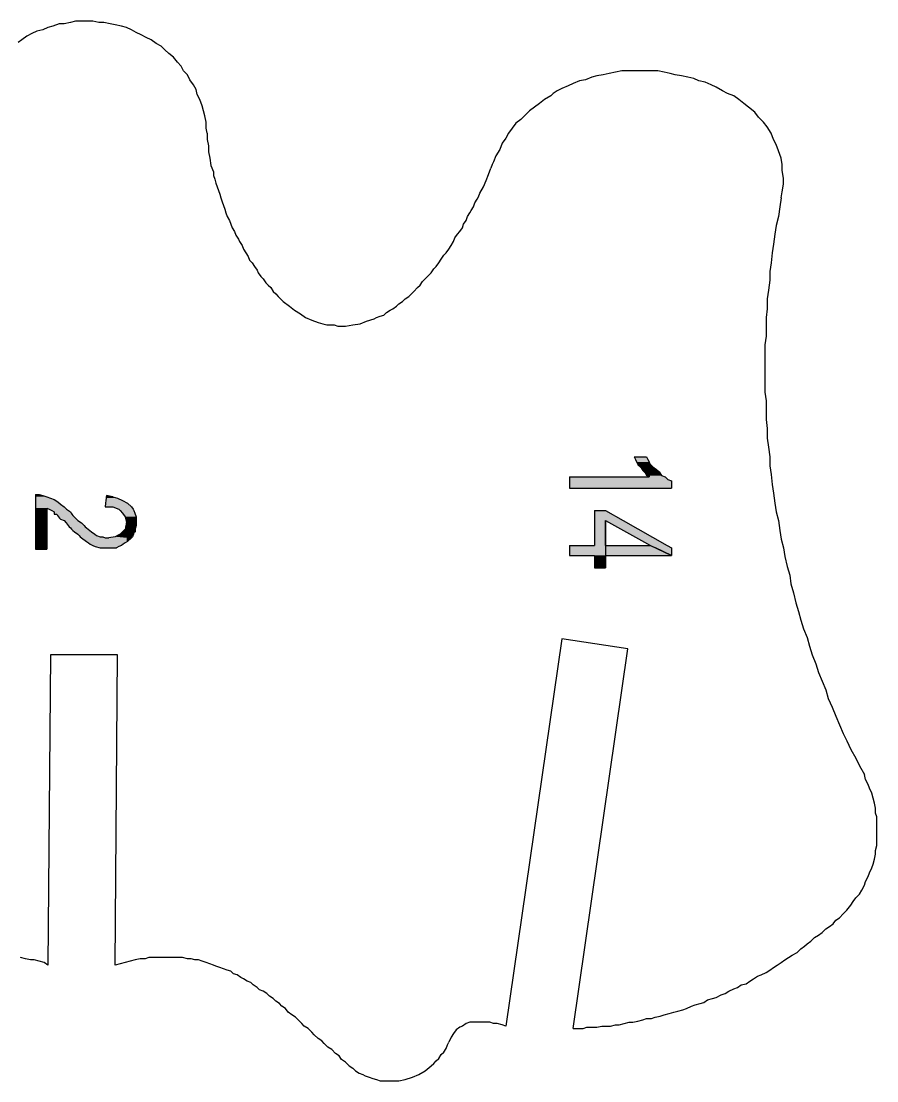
# Model space of a CAD drawing. Extents: x -1063 to 1100, y -467 to 441.
# Drawn here: x 827.7 to 942.3, y -349.3 to -207.4 of the extents above; entities that cross this region are included whole.
import ezdxf

# ---------------------------------------------------------------- set-up
doc = ezdxf.new("R2010")
doc.units = 0
doc.layers.add('H', color=7, linetype='CONTINUOUS')
doc.layers.add('P', color=250, linetype='CONTINUOUS')

# ---------------------------------------------------------------- blocks, each defined once
blk = doc.blocks.new('*U519')
at = {"layer": 'H', "color": 0, "linetype": 'CONTINUOUS'}
for p, q in [((909.8, -265.75), (911.47, -265.75)), ((909.8, -265.75), (909.97, -266.08)), ((909.97, -266.08), (910.13, -266.42)), ((910.13, -266.42), (910.3, -266.75)), ((911.47, -265.75), (911.63, -266.08)), ((911.63, -266.08), (911.8, -266.42)), ((911.8, -266.42), (911.8, -266.75)), ((910.3, -266.75), (910.63, -267.08)), ((910.63, -267.08), (910.97, -267.58)), ((910.97, -267.58), (911.3, -267.92)), ((911.3, -267.92), (911.47, -268.25)), ((911.8, -266.75), (911.8, -267.08)), ((911.8, -267.08), (911.8, -267.58)), ((911.8, -267.58), (911.8, -267.92)), ((911.8, -267.92), (911.8, -268.25)), ((911.8, -268.42), (911.47, -268.25)), ((911.8, -268.25), (911.8, -268.42))]:
    blk.add_line(p, q, dxfattribs=at)
for points in [[(909.8, -265.75), (909.8, -265.75), (911.47, -265.75)], [(909.8, -265.75), (909.97, -266.08), (911.63, -266.08)], [(909.97, -266.08), (910.13, -266.42), (911.8, -266.42)], [(910.13, -266.42), (910.3, -266.75), (911.8, -266.75)], [(910.3, -266.75), (910.63, -267.08), (911.8, -267.08)], [(910.63, -267.08), (910.97, -267.58), (911.8, -267.58)], [(910.97, -267.58), (911.3, -267.92), (911.8, -267.92)], [(911.3, -267.92), (911.47, -268.25), (911.8, -268.25)]]:
    blk.add_solid(points, dxfattribs=at)
at = {"layer": 'H', "color": 0, "linetype": 'CONTINUOUS', "extrusion": (0, 0, -1)}
for points in [[(-909.8, -265.75), (-911.47, -265.75), (-911.63, -266.08)], [(-909.97, -266.08), (-911.63, -266.08), (-911.8, -266.42)], [(-910.13, -266.42), (-911.8, -266.42), (-911.8, -266.75)], [(-910.3, -266.75), (-911.8, -266.75), (-911.8, -267.08)], [(-910.63, -267.08), (-911.8, -267.08), (-911.8, -267.58)], [(-910.97, -267.58), (-911.8, -267.58), (-911.8, -267.92)], [(-911.3, -267.92), (-911.8, -267.92), (-911.8, -268.25)], [(-911.47, -268.25), (-911.8, -268.25), (-911.8, -268.42)]]:
    blk.add_solid(points, dxfattribs=at)
blk = doc.blocks.new('*U520')
at = {"layer": 'H', "color": 0, "linetype": 'CONTINUOUS'}
for p, q in [((911.8, -266.42), (911.8, -266.75)), ((911.97, -266.75), (911.8, -266.42)), ((911.8, -266.75), (911.8, -267.08)), ((911.8, -267.08), (911.8, -267.42)), ((911.8, -267.42), (911.8, -267.75)), ((911.8, -267.75), (911.8, -268.25)), ((911.97, -266.75), (912.3, -267.08)), ((912.3, -267.08), (912.8, -267.42)), ((912.8, -267.42), (913.13, -267.75)), ((913.13, -267.75), (913.47, -268.25)), ((901.13, -268.42), (911.8, -268.42)), ((901.13, -268.42), (901.13, -268.75)), ((901.13, -268.75), (901.13, -268.92)), ((901.13, -268.92), (901.13, -269.92)), ((911.8, -268.25), (911.8, -268.42)), ((913.47, -268.25), (913.97, -268.42)), ((913.97, -268.42), (914.3, -268.75)), ((914.3, -268.75), (914.8, -268.92)), ((914.8, -268.92), (914.8, -269.92)), ((901.13, -269.92), (914.8, -269.92))]:
    blk.add_line(p, q, dxfattribs=at)
for points in [[(911.8, -266.42), (911.8, -266.75), (911.97, -266.75)], [(911.8, -266.75), (911.8, -267.08), (912.3, -267.08)], [(911.8, -267.08), (911.8, -267.42), (912.8, -267.42)], [(911.8, -267.42), (911.8, -267.75), (913.13, -267.75)], [(911.8, -267.75), (911.8, -268.25), (913.47, -268.25)], [(901.13, -268.42), (901.13, -268.42), (911.8, -268.42)], [(901.13, -268.42), (901.13, -268.75), (914.3, -268.75)], [(901.13, -268.75), (901.13, -268.92), (914.8, -268.92)], [(901.13, -268.92), (901.13, -269.92), (914.8, -269.92)], [(911.8, -268.25), (911.8, -268.42), (913.97, -268.42)], [(901.13, -269.92), (901.13, -269.92), (914.8, -269.92)]]:
    blk.add_solid(points, dxfattribs=at)
at = {"layer": 'H', "color": 0, "linetype": 'CONTINUOUS', "extrusion": (0, 0, -1)}
for points in [[(-911.8, -266.75), (-911.97, -266.75), (-912.3, -267.08)], [(-911.8, -267.08), (-912.3, -267.08), (-912.8, -267.42)], [(-911.8, -267.42), (-912.8, -267.42), (-913.13, -267.75)], [(-911.8, -267.75), (-913.13, -267.75), (-913.47, -268.25)], [(-901.13, -268.42), (-913.97, -268.42), (-914.3, -268.75)], [(-901.13, -268.75), (-914.3, -268.75), (-914.8, -268.92)], [(-901.13, -268.92), (-914.8, -268.92), (-914.8, -269.92)], [(-911.8, -268.25), (-913.47, -268.25), (-913.97, -268.42)]]:
    blk.add_solid(points, dxfattribs=at)
blk = doc.blocks.new('*U521')
at = {"layer": 'H', "color": 0, "linetype": 'CONTINUOUS'}
for p, q in [((904.47, -272.92), (905.97, -272.92)), ((904.47, -272.92), (904.47, -274.25)), ((905.97, -272.92), (908.32, -274.25)), ((904.47, -274.25), (904.47, -277.58)), ((905.97, -274.25), (905.97, -277.58)), ((905.97, -274.25), (911.97, -277.58)), ((908.32, -274.25), (914.21, -277.58)), ((901.13, -277.58), (904.47, -277.58)), ((901.13, -277.58), (901.13, -277.92)), ((901.13, -277.92), (901.13, -278.92)), ((905.97, -277.58), (905.97, -277.92)), ((905.97, -277.92), (905.97, -278.92)), ((911.97, -277.58), (912.67, -277.92)), ((914.8, -278.92), (912.67, -277.92)), ((914.21, -277.58), (914.8, -277.92)), ((914.8, -277.92), (914.8, -278.92)), ((901.13, -278.92), (904.47, -278.92)), ((904.47, -278.92), (904.47, -280.58)), ((905.97, -278.92), (905.97, -280.58)), ((904.47, -280.58), (905.97, -280.58))]:
    blk.add_line(p, q, dxfattribs=at)
for points in [[(904.47, -272.92), (904.47, -272.92), (905.97, -272.92)], [(904.47, -272.92), (904.47, -274.25), (908.32, -274.25)], [(904.47, -274.25), (904.47, -277.58), (905.97, -277.58)], [(905.97, -274.25), (911.97, -277.58), (914.21, -277.58)], [(901.13, -277.58), (901.13, -277.58), (904.47, -277.58)], [(901.13, -277.58), (901.13, -277.92), (905.97, -277.92)], [(901.13, -277.92), (901.13, -278.92), (905.97, -278.92)], [(911.97, -277.58), (912.67, -277.92), (914.8, -277.92)], [(901.13, -278.92), (901.13, -278.92), (904.47, -278.92)], [(904.47, -278.92), (904.47, -280.58), (905.97, -280.58)], [(904.47, -280.58), (904.47, -280.58), (905.97, -280.58)]]:
    blk.add_solid(points, dxfattribs=at)
at = {"layer": 'H', "color": 0, "linetype": 'CONTINUOUS', "extrusion": (0, 0, -1)}
for points in [[(-904.47, -272.92), (-905.97, -272.92), (-908.32, -274.25)], [(-904.47, -274.25), (-905.97, -274.25), (-905.97, -277.58)], [(-905.97, -274.25), (-908.32, -274.25), (-914.21, -277.58)], [(-901.13, -277.58), (-905.97, -277.58), (-905.97, -277.92)], [(-901.13, -277.92), (-905.97, -277.92), (-905.97, -278.92)], [(-911.97, -277.58), (-914.21, -277.58), (-914.8, -277.92)], [(-912.67, -277.92), (-914.8, -277.92), (-914.8, -278.92)], [(-904.47, -278.92), (-905.97, -278.92), (-905.97, -280.58)]]:
    blk.add_solid(points, dxfattribs=at)
blk = doc.blocks.new('*U522')
at = {"layer": 'H', "color": 0, "linetype": 'CONTINUOUS'}
for p, q in [((905.97, -274.25), (905.97, -277.58)), ((905.97, -277.58), (905.97, -274.25)), ((905.97, -277.58), (911.97, -277.58)), ((905.97, -277.58), (905.97, -278.92)), ((911.97, -277.58), (914.8, -278.92)), ((905.97, -278.92), (914.8, -278.92))]:
    blk.add_line(p, q, dxfattribs=at)
for points in [[(905.97, -274.25), (905.97, -277.58), (905.97, -277.58)], [(905.97, -277.58), (905.97, -277.58), (911.97, -277.58)], [(905.97, -277.58), (905.97, -278.92), (914.8, -278.92)], [(905.97, -278.92), (905.97, -278.92), (914.8, -278.92)]]:
    blk.add_solid(points, dxfattribs=at)
at = {"layer": 'H', "color": 0, "linetype": 'CONTINUOUS', "extrusion": (0, 0, -1)}
blk.add_solid([(-905.97, -277.58), (-911.97, -277.58), (-914.8, -278.92)], dxfattribs=at)
blk = doc.blocks.new('*U523')
at = {"layer": 'H', "color": 0, "linetype": 'CONTINUOUS'}
for p, q in [((829.63, -270.75), (830.13, -270.75)), ((829.63, -270.75), (829.63, -270.92)), ((830.13, -270.75), (830.63, -270.92)), ((829.63, -270.92), (829.63, -271.08)), ((829.63, -271.08), (829.63, -271.25)), ((829.63, -271.25), (829.63, -271.42)), ((829.63, -271.42), (829.63, -271.75)), ((829.63, -271.75), (829.63, -272.08)), ((829.63, -272.08), (829.63, -272.42)), ((830.63, -270.92), (831.13, -271.08)), ((831.13, -271.08), (831.63, -271.25)), ((831.63, -271.25), (832.13, -271.42)), ((832.13, -271.42), (832.63, -271.75)), ((832.63, -271.75), (832.97, -272.08)), ((832.97, -272.08), (833.47, -272.42)), ((829.63, -272.42), (829.63, -272.58)), ((829.63, -272.58), (829.63, -272.75)), ((829.63, -272.75), (829.63, -272.92)), ((829.63, -272.92), (829.63, -273.08)), ((829.63, -273.08), (829.63, -273.25)), ((829.63, -273.25), (829.63, -273.42)), ((829.63, -273.42), (829.63, -273.58)), ((829.63, -273.58), (829.63, -273.92)), ((831.13, -272.58), (831.13, -272.75)), ((831.13, -272.58), (831.47, -272.75)), ((831.13, -272.75), (831.13, -272.92)), ((831.13, -272.92), (831.13, -273.08)), ((831.13, -273.08), (831.13, -273.25)), ((831.13, -273.25), (831.13, -273.42)), ((831.13, -273.42), (831.13, -273.58)), ((831.13, -273.58), (831.13, -273.92)), ((831.47, -272.75), (831.8, -272.92)), ((831.8, -272.92), (832.13, -273.08)), ((832.13, -273.08), (832.13, -273.25)), ((832.13, -273.25), (832.13, -273.42)), ((832.13, -273.42), (832.47, -273.42)), ((832.47, -273.42), (832.59, -273.58)), ((832.59, -273.58), (832.84, -273.92)), ((833.47, -272.42), (833.63, -272.58)), ((833.63, -272.58), (833.8, -272.75)), ((833.8, -272.75), (834.05, -272.92)), ((834.05, -272.92), (834.3, -273.08)), ((834.3, -273.08), (834.41, -273.25)), ((834.41, -273.25), (834.52, -273.42)), ((834.52, -273.42), (834.63, -273.58)), ((834.63, -273.58), (834.97, -273.92)), ((829.63, -273.92), (829.63, -274.08)), ((829.63, -274.08), (829.63, -274.25)), ((829.63, -274.25), (829.63, -274.58)), ((829.63, -274.58), (829.63, -274.92)), ((829.63, -274.92), (829.63, -275.08)), ((829.63, -275.08), (829.63, -275.25)), ((831.13, -273.92), (831.13, -274.08)), ((831.13, -274.08), (831.13, -274.25)), ((831.13, -274.25), (831.13, -274.58)), ((831.13, -274.58), (831.13, -274.92)), ((831.13, -274.92), (831.13, -275.08)), ((831.13, -275.08), (831.13, -275.25)), ((832.84, -273.92), (832.97, -274.08)), ((832.97, -274.08), (833.47, -274.25)), ((833.47, -274.25), (833.73, -274.58)), ((833.73, -274.58), (834, -274.92)), ((834, -274.92), (834.13, -275.08)), ((834.13, -275.08), (834.3, -275.25)), ((834.97, -273.92), (835.13, -274.08)), ((835.13, -274.08), (835.3, -274.25)), ((835.3, -274.25), (835.8, -274.58)), ((835.8, -274.58), (836.13, -274.92)), ((836.13, -274.92), (836.3, -275.08)), ((836.3, -275.08), (836.47, -275.25)), ((841.7, -275.08), (841.67, -275.25)), ((841.73, -274.92), (841.7, -275.08)), ((841.8, -274.58), (841.73, -274.92)), ((841.82, -274.92), (841.8, -274.58)), ((841.82, -274.92), (841.83, -275.08)), ((841.83, -275.08), (841.84, -275.25)), ((829.63, -275.25), (829.63, -275.42)), ((829.63, -275.42), (829.63, -275.58)), ((829.63, -275.58), (829.63, -275.75)), ((829.63, -275.75), (829.63, -276.08)), ((829.63, -276.08), (829.63, -276.25)), ((829.63, -276.25), (829.63, -276.42)), ((829.63, -276.42), (829.63, -276.58)), ((831.13, -275.25), (831.13, -275.42)), ((831.13, -275.42), (831.13, -275.58)), ((831.13, -275.58), (831.13, -275.75)), ((831.13, -275.75), (831.13, -276.08)), ((831.13, -276.08), (831.13, -276.25)), ((831.13, -276.25), (831.13, -276.42)), ((831.13, -276.42), (831.13, -276.58)), ((834.3, -275.25), (834.47, -275.42)), ((834.47, -275.42), (834.63, -275.58)), ((834.63, -275.58), (834.85, -275.75)), ((834.85, -275.75), (835.3, -276.08)), ((835.3, -276.08), (835.47, -276.25)), ((835.47, -276.25), (835.63, -276.42)), ((835.63, -276.42), (835.8, -276.58)), ((836.47, -275.25), (836.69, -275.42)), ((836.69, -275.42), (836.91, -275.58)), ((836.91, -275.58), (837.13, -275.75)), ((837.13, -275.75), (837.58, -276.08)), ((837.58, -276.08), (837.8, -276.25)), ((837.8, -276.25), (838.3, -276.42)), ((838.3, -276.42), (838.63, -276.42)), ((838.63, -276.42), (838.97, -276.58)), ((840.3, -276.42), (839.47, -276.58)), ((840.63, -276.25), (840.3, -276.42)), ((840.97, -276.08), (840.63, -276.25)), ((841.3, -275.75), (840.97, -276.08)), ((841.47, -275.58), (841.3, -275.75)), ((841.63, -275.42), (841.47, -275.58)), ((841.67, -275.25), (841.63, -275.42)), ((841.84, -275.25), (841.85, -275.42)), ((841.85, -275.42), (841.87, -275.58)), ((841.87, -275.58), (841.88, -275.75)), ((841.88, -275.75), (841.9, -276.08)), ((841.9, -276.08), (841.91, -276.25)), ((841.91, -276.25), (841.92, -276.42)), ((841.92, -276.42), (841.93, -276.58)), ((829.63, -276.58), (829.63, -277.08)), ((829.63, -277.08), (829.63, -277.25)), ((829.63, -277.25), (829.63, -277.42)), ((829.63, -277.42), (829.63, -277.58)), ((829.63, -277.58), (829.63, -277.75)), ((829.63, -277.75), (829.63, -277.92)), ((829.63, -277.92), (829.63, -278.08)), ((831.13, -276.58), (831.13, -277.08)), ((831.13, -277.08), (831.13, -277.25)), ((831.13, -277.25), (831.13, -277.42)), ((831.13, -277.42), (831.13, -277.58)), ((831.13, -277.58), (831.13, -277.75)), ((831.13, -277.75), (831.13, -277.92)), ((831.13, -277.92), (831.13, -278.08)), ((835.8, -276.58), (836.47, -277.08)), ((836.47, -277.08), (836.72, -277.25)), ((836.72, -277.25), (836.97, -277.42)), ((836.97, -277.42), (837.3, -277.58)), ((837.3, -277.58), (837.63, -277.75)), ((837.63, -277.75), (838.3, -277.92)), ((838.3, -277.92), (838.97, -277.92)), ((838.97, -276.58), (839.47, -276.58)), ((838.97, -277.92), (839.8, -277.92)), ((839.8, -277.92), (840.47, -277.92)), ((840.8, -277.75), (840.47, -277.92)), ((841.13, -277.58), (840.8, -277.75)), ((841.38, -277.42), (841.13, -277.58)), ((841.63, -277.25), (841.38, -277.42)), ((841.97, -277.08), (841.63, -277.25)), ((841.93, -276.58), (841.97, -277.08)), ((829.63, -278.08), (831.13, -278.08))]:
    blk.add_line(p, q, dxfattribs=at)
for points in [[(829.63, -270.75), (829.63, -270.75), (830.13, -270.75)], [(829.63, -270.75), (829.63, -270.92), (830.63, -270.92)], [(829.63, -270.92), (829.63, -271.08), (831.13, -271.08)], [(829.63, -271.08), (829.63, -271.25), (831.63, -271.25)], [(829.63, -271.25), (829.63, -271.42), (832.13, -271.42)], [(829.63, -271.42), (829.63, -271.75), (832.63, -271.75)], [(829.63, -271.75), (829.63, -272.08), (832.97, -272.08)], [(829.63, -272.08), (829.63, -272.42), (833.47, -272.42)], [(829.63, -272.42), (829.63, -272.58), (833.63, -272.58)], [(829.63, -272.58), (829.63, -272.75), (831.13, -272.75)], [(829.63, -272.75), (829.63, -272.92), (831.13, -272.92)], [(829.63, -272.92), (829.63, -273.08), (831.13, -273.08)], [(829.63, -273.08), (829.63, -273.25), (831.13, -273.25)], [(829.63, -273.25), (829.63, -273.42), (831.13, -273.42)], [(829.63, -273.42), (829.63, -273.58), (831.13, -273.58)], [(829.63, -273.58), (829.63, -273.92), (831.13, -273.92)], [(831.13, -272.58), (831.47, -272.75), (833.8, -272.75)], [(831.47, -272.75), (831.8, -272.92), (834.05, -272.92)], [(831.8, -272.92), (832.13, -273.08), (834.3, -273.08)], [(832.13, -273.08), (832.13, -273.25), (834.41, -273.25)], [(832.13, -273.25), (832.13, -273.42), (834.52, -273.42)], [(832.13, -273.42), (832.13, -273.42), (832.47, -273.42)], [(832.47, -273.42), (832.59, -273.58), (834.63, -273.58)], [(832.59, -273.58), (832.84, -273.92), (834.97, -273.92)], [(829.63, -273.92), (829.63, -274.08), (831.13, -274.08)], [(829.63, -274.08), (829.63, -274.25), (831.13, -274.25)], [(829.63, -274.25), (829.63, -274.58), (831.13, -274.58)], [(829.63, -274.58), (829.63, -274.92), (831.13, -274.92)], [(829.63, -274.92), (829.63, -275.08), (831.13, -275.08)], [(829.63, -275.08), (829.63, -275.25), (831.13, -275.25)], [(832.84, -273.92), (832.97, -274.08), (835.13, -274.08)], [(832.97, -274.08), (833.47, -274.25), (835.3, -274.25)], [(833.47, -274.25), (833.73, -274.58), (835.8, -274.58)], [(833.73, -274.58), (834, -274.92), (836.13, -274.92)], [(834, -274.92), (834.13, -275.08), (836.3, -275.08)], [(834.13, -275.08), (834.3, -275.25), (836.47, -275.25)], [(841.7, -275.08), (841.67, -275.25), (841.84, -275.25)], [(841.73, -274.92), (841.7, -275.08), (841.83, -275.08)], [(841.8, -274.58), (841.73, -274.92), (841.82, -274.92)], [(829.63, -275.25), (829.63, -275.42), (831.13, -275.42)], [(829.63, -275.42), (829.63, -275.58), (831.13, -275.58)], [(829.63, -275.58), (829.63, -275.75), (831.13, -275.75)], [(829.63, -275.75), (829.63, -276.08), (831.13, -276.08)], [(829.63, -276.08), (829.63, -276.25), (831.13, -276.25)], [(829.63, -276.25), (829.63, -276.42), (831.13, -276.42)], [(829.63, -276.42), (829.63, -276.58), (831.13, -276.58)], [(834.3, -275.25), (834.47, -275.42), (836.69, -275.42)], [(834.47, -275.42), (834.63, -275.58), (836.91, -275.58)], [(834.63, -275.58), (834.85, -275.75), (837.13, -275.75)], [(834.85, -275.75), (835.3, -276.08), (837.58, -276.08)], [(835.3, -276.08), (835.47, -276.25), (837.8, -276.25)], [(835.47, -276.25), (835.63, -276.42), (838.3, -276.42)], [(835.63, -276.42), (835.8, -276.58), (838.97, -276.58)], [(838.3, -276.42), (838.3, -276.42), (838.63, -276.42)], [(840.3, -276.42), (839.47, -276.58), (841.93, -276.58)], [(840.63, -276.25), (840.3, -276.42), (841.92, -276.42)], [(840.97, -276.08), (840.63, -276.25), (841.91, -276.25)], [(841.3, -275.75), (840.97, -276.08), (841.9, -276.08)], [(841.47, -275.58), (841.3, -275.75), (841.88, -275.75)], [(841.63, -275.42), (841.47, -275.58), (841.87, -275.58)], [(841.67, -275.25), (841.63, -275.42), (841.85, -275.42)], [(829.63, -276.58), (829.63, -277.08), (831.13, -277.08)], [(829.63, -277.08), (829.63, -277.25), (831.13, -277.25)], [(829.63, -277.25), (829.63, -277.42), (831.13, -277.42)], [(829.63, -277.42), (829.63, -277.58), (831.13, -277.58)], [(829.63, -277.58), (829.63, -277.75), (831.13, -277.75)], [(829.63, -277.75), (829.63, -277.92), (831.13, -277.92)], [(829.63, -277.92), (829.63, -278.08), (831.13, -278.08)], [(835.8, -276.58), (836.47, -277.08), (841.97, -277.08)], [(836.47, -277.08), (836.72, -277.25), (841.63, -277.25)], [(836.72, -277.25), (836.97, -277.42), (841.38, -277.42)], [(836.97, -277.42), (837.3, -277.58), (841.13, -277.58)], [(837.3, -277.58), (837.63, -277.75), (840.8, -277.75)], [(837.63, -277.75), (838.3, -277.92), (840.47, -277.92)], [(838.3, -277.92), (838.3, -277.92), (838.97, -277.92)], [(838.97, -276.58), (838.97, -276.58), (839.47, -276.58)], [(838.97, -277.92), (838.97, -277.92), (839.8, -277.92)], [(839.8, -277.92), (839.8, -277.92), (840.47, -277.92)], [(829.63, -278.08), (829.63, -278.08), (831.13, -278.08)]]:
    blk.add_solid(points, dxfattribs=at)
at = {"layer": 'H', "color": 0, "linetype": 'CONTINUOUS', "extrusion": (0, 0, -1)}
for points in [[(-829.63, -270.75), (-830.13, -270.75), (-830.63, -270.92)], [(-829.63, -270.92), (-830.63, -270.92), (-831.13, -271.08)], [(-829.63, -271.08), (-831.13, -271.08), (-831.63, -271.25)], [(-829.63, -271.25), (-831.63, -271.25), (-832.13, -271.42)], [(-829.63, -271.42), (-832.13, -271.42), (-832.63, -271.75)], [(-829.63, -271.75), (-832.63, -271.75), (-832.97, -272.08)], [(-829.63, -272.08), (-832.97, -272.08), (-833.47, -272.42)], [(-829.63, -272.42), (-833.47, -272.42), (-833.63, -272.58)], [(-829.63, -272.58), (-831.13, -272.58), (-831.13, -272.75)], [(-829.63, -272.75), (-831.13, -272.75), (-831.13, -272.92)], [(-829.63, -272.92), (-831.13, -272.92), (-831.13, -273.08)], [(-829.63, -273.08), (-831.13, -273.08), (-831.13, -273.25)], [(-829.63, -273.25), (-831.13, -273.25), (-831.13, -273.42)], [(-829.63, -273.42), (-831.13, -273.42), (-831.13, -273.58)], [(-829.63, -273.58), (-831.13, -273.58), (-831.13, -273.92)], [(-831.13, -272.58), (-833.63, -272.58), (-833.8, -272.75)], [(-831.47, -272.75), (-833.8, -272.75), (-834.05, -272.92)], [(-831.8, -272.92), (-834.05, -272.92), (-834.3, -273.08)], [(-832.13, -273.08), (-834.3, -273.08), (-834.41, -273.25)], [(-832.13, -273.25), (-834.41, -273.25), (-834.52, -273.42)], [(-832.47, -273.42), (-834.52, -273.42), (-834.63, -273.58)], [(-832.59, -273.58), (-834.63, -273.58), (-834.97, -273.92)], [(-829.63, -273.92), (-831.13, -273.92), (-831.13, -274.08)], [(-829.63, -274.08), (-831.13, -274.08), (-831.13, -274.25)], [(-829.63, -274.25), (-831.13, -274.25), (-831.13, -274.58)], [(-829.63, -274.58), (-831.13, -274.58), (-831.13, -274.92)], [(-829.63, -274.92), (-831.13, -274.92), (-831.13, -275.08)], [(-829.63, -275.08), (-831.13, -275.08), (-831.13, -275.25)], [(-832.84, -273.92), (-834.97, -273.92), (-835.13, -274.08)], [(-832.97, -274.08), (-835.13, -274.08), (-835.3, -274.25)], [(-833.47, -274.25), (-835.3, -274.25), (-835.8, -274.58)], [(-833.73, -274.58), (-835.8, -274.58), (-836.13, -274.92)], [(-834, -274.92), (-836.13, -274.92), (-836.3, -275.08)], [(-834.13, -275.08), (-836.3, -275.08), (-836.47, -275.25)], [(-841.7, -275.08), (-841.83, -275.08), (-841.84, -275.25)], [(-841.73, -274.92), (-841.82, -274.92), (-841.83, -275.08)], [(-829.63, -275.25), (-831.13, -275.25), (-831.13, -275.42)], [(-829.63, -275.42), (-831.13, -275.42), (-831.13, -275.58)], [(-829.63, -275.58), (-831.13, -275.58), (-831.13, -275.75)], [(-829.63, -275.75), (-831.13, -275.75), (-831.13, -276.08)], [(-829.63, -276.08), (-831.13, -276.08), (-831.13, -276.25)], [(-829.63, -276.25), (-831.13, -276.25), (-831.13, -276.42)], [(-829.63, -276.42), (-831.13, -276.42), (-831.13, -276.58)], [(-834.3, -275.25), (-836.47, -275.25), (-836.69, -275.42)], [(-834.47, -275.42), (-836.69, -275.42), (-836.91, -275.58)], [(-834.63, -275.58), (-836.91, -275.58), (-837.13, -275.75)], [(-834.85, -275.75), (-837.13, -275.75), (-837.58, -276.08)], [(-835.3, -276.08), (-837.58, -276.08), (-837.8, -276.25)], [(-835.47, -276.25), (-837.8, -276.25), (-838.3, -276.42)], [(-835.63, -276.42), (-838.63, -276.42), (-838.97, -276.58)], [(-840.3, -276.42), (-841.92, -276.42), (-841.93, -276.58)], [(-840.63, -276.25), (-841.91, -276.25), (-841.92, -276.42)], [(-840.97, -276.08), (-841.9, -276.08), (-841.91, -276.25)], [(-841.3, -275.75), (-841.88, -275.75), (-841.9, -276.08)], [(-841.47, -275.58), (-841.87, -275.58), (-841.88, -275.75)], [(-841.63, -275.42), (-841.85, -275.42), (-841.87, -275.58)], [(-841.67, -275.25), (-841.84, -275.25), (-841.85, -275.42)], [(-829.63, -276.58), (-831.13, -276.58), (-831.13, -277.08)], [(-829.63, -277.08), (-831.13, -277.08), (-831.13, -277.25)], [(-829.63, -277.25), (-831.13, -277.25), (-831.13, -277.42)], [(-829.63, -277.42), (-831.13, -277.42), (-831.13, -277.58)], [(-829.63, -277.58), (-831.13, -277.58), (-831.13, -277.75)], [(-829.63, -277.75), (-831.13, -277.75), (-831.13, -277.92)], [(-829.63, -277.92), (-831.13, -277.92), (-831.13, -278.08)], [(-835.8, -276.58), (-841.93, -276.58), (-841.97, -277.08)], [(-836.47, -277.08), (-841.97, -277.08), (-841.63, -277.25)], [(-836.72, -277.25), (-841.63, -277.25), (-841.38, -277.42)], [(-836.97, -277.42), (-841.38, -277.42), (-841.13, -277.58)], [(-837.3, -277.58), (-841.13, -277.58), (-840.8, -277.75)], [(-837.63, -277.75), (-840.8, -277.75), (-840.47, -277.92)]]:
    blk.add_solid(points, dxfattribs=at)
blk = doc.blocks.new('*U524')
at = {"layer": 'H', "color": 0, "linetype": 'CONTINUOUS'}
for p, q in [((839.02, -271.92), (838.97, -272.42)), ((839.06, -271.58), (839.02, -271.92)), ((839.09, -271.25), (839.06, -271.58)), ((839.11, -271.08), (839.09, -271.25)), ((839.13, -270.92), (839.11, -271.08)), ((839.97, -271.08), (839.13, -270.92)), ((839.97, -271.08), (840.63, -271.25)), ((840.63, -271.25), (841.3, -271.58)), ((841.3, -271.58), (841.97, -271.92)), ((841.97, -271.92), (842.47, -272.42)), ((838.97, -272.42), (839.63, -272.42)), ((839.63, -272.42), (839.97, -272.42)), ((839.97, -272.42), (840.8, -272.75)), ((840.8, -272.75), (840.97, -272.92)), ((840.97, -272.92), (841.3, -273.25)), ((841.3, -273.25), (841.63, -273.75)), ((842.47, -272.42), (842.69, -272.75)), ((842.69, -272.75), (842.8, -272.92)), ((842.8, -272.92), (842.93, -273.25)), ((842.93, -273.25), (843.13, -273.75)), ((841.63, -273.75), (841.8, -274.42)), ((841.8, -274.42), (841.8, -274.58)), ((841.8, -274.58), (841.8, -274.92)), ((841.8, -274.92), (841.8, -275.25)), ((843.13, -274.92), (843.02, -275.25)), ((843.13, -273.75), (843.13, -274.42)), ((843.13, -274.42), (843.13, -274.58)), ((843.13, -274.58), (843.13, -274.92)), ((841.8, -275.25), (841.83, -275.42)), ((841.83, -275.42), (841.9, -275.75)), ((841.9, -275.75), (841.93, -275.92)), ((841.93, -275.92), (841.97, -276.08)), ((841.97, -276.08), (841.97, -276.42)), ((841.97, -276.42), (841.97, -276.58)), ((842.63, -276.42), (842.47, -276.58)), ((842.74, -276.08), (842.63, -276.42)), ((842.8, -275.92), (842.74, -276.08)), ((842.97, -275.75), (842.8, -275.92)), ((843.02, -275.25), (842.97, -275.42)), ((842.97, -275.42), (842.97, -275.75)), ((842.47, -276.58), (841.97, -277.08)), ((841.97, -277.08), (841.97, -276.58))]:
    blk.add_line(p, q, dxfattribs=at)
for points in [[(839.02, -271.92), (838.97, -272.42), (842.47, -272.42)], [(839.06, -271.58), (839.02, -271.92), (841.97, -271.92)], [(839.09, -271.25), (839.06, -271.58), (841.3, -271.58)], [(839.11, -271.08), (839.09, -271.25), (840.63, -271.25)], [(839.13, -270.92), (839.11, -271.08), (839.97, -271.08)], [(838.97, -272.42), (838.97, -272.42), (839.63, -272.42)], [(839.63, -272.42), (839.63, -272.42), (839.97, -272.42)], [(839.97, -272.42), (840.8, -272.75), (842.69, -272.75)], [(840.8, -272.75), (840.97, -272.92), (842.8, -272.92)], [(840.97, -272.92), (841.3, -273.25), (842.93, -273.25)], [(841.3, -273.25), (841.63, -273.75), (843.13, -273.75)], [(841.63, -273.75), (841.8, -274.42), (843.13, -274.42)], [(841.8, -274.42), (841.8, -274.58), (843.13, -274.58)], [(841.8, -274.58), (841.8, -274.92), (843.13, -274.92)], [(841.8, -274.92), (841.8, -275.25), (843.02, -275.25)], [(841.8, -275.25), (841.83, -275.42), (842.97, -275.42)], [(841.83, -275.42), (841.9, -275.75), (842.97, -275.75)], [(841.9, -275.75), (841.93, -275.92), (842.8, -275.92)], [(841.93, -275.92), (841.97, -276.08), (842.74, -276.08)], [(841.97, -276.08), (841.97, -276.42), (842.63, -276.42)], [(841.97, -276.42), (841.97, -276.58), (842.47, -276.58)]]:
    blk.add_solid(points, dxfattribs=at)
at = {"layer": 'H', "color": 0, "linetype": 'CONTINUOUS', "extrusion": (0, 0, -1)}
for points in [[(-839.02, -271.92), (-841.97, -271.92), (-842.47, -272.42)], [(-839.06, -271.58), (-841.3, -271.58), (-841.97, -271.92)], [(-839.09, -271.25), (-840.63, -271.25), (-841.3, -271.58)], [(-839.11, -271.08), (-839.97, -271.08), (-840.63, -271.25)], [(-839.97, -272.42), (-842.47, -272.42), (-842.69, -272.75)], [(-840.8, -272.75), (-842.69, -272.75), (-842.8, -272.92)], [(-840.97, -272.92), (-842.8, -272.92), (-842.93, -273.25)], [(-841.3, -273.25), (-842.93, -273.25), (-843.13, -273.75)], [(-841.63, -273.75), (-843.13, -273.75), (-843.13, -274.42)], [(-841.8, -274.42), (-843.13, -274.42), (-843.13, -274.58)], [(-841.8, -274.58), (-843.13, -274.58), (-843.13, -274.92)], [(-841.8, -274.92), (-843.13, -274.92), (-843.02, -275.25)], [(-841.8, -275.25), (-843.02, -275.25), (-842.97, -275.42)], [(-841.83, -275.42), (-842.97, -275.42), (-842.97, -275.75)], [(-841.9, -275.75), (-842.97, -275.75), (-842.8, -275.92)], [(-841.93, -275.92), (-842.8, -275.92), (-842.74, -276.08)], [(-841.97, -276.08), (-842.74, -276.08), (-842.63, -276.42)], [(-841.97, -276.42), (-842.63, -276.42), (-842.47, -276.58)], [(-841.97, -276.58), (-842.47, -276.58), (-841.97, -277.08)]]:
    blk.add_solid(points, dxfattribs=at)

msp = doc.modelspace()

# ---------------------------------------------------------------- linework, layer by layer
at = {"layer": 'P', "color": 0, "linetype": 'CONTINUOUS'}
for points in [[(836.47, -207.42), (835.8, -207.42), (834.97, -207.42), (834.3, -207.58), (833.47, -207.75), (832.8, -207.75), (831.97, -208.08), (831.3, -208.25), (830.63, -208.58), (829.8, -208.75), (829.13, -209.08), (828.47, -209.42), (827.8, -209.92), (827.3, -210.25)], [(852.63, -222.42), (852.47, -221.75), (852.47, -220.92), (852.3, -220.08), (852.13, -219.42), (851.97, -218.75), (851.63, -217.92), (851.3, -217.25), (851.13, -216.58), (850.8, -215.92), (850.3, -215.25), (849.97, -214.58), (849.47, -214.08), (849.13, -213.42), (848.63, -212.92), (848.13, -212.25), (847.47, -211.75), (846.97, -211.25), (846.47, -210.75), (845.8, -210.42), (845.13, -209.92), (844.47, -209.58), (843.8, -209.25), (843.13, -208.92), (842.47, -208.58), (841.8, -208.25), (841.13, -208.08), (840.3, -207.92), (839.63, -207.75), (838.8, -207.58), (838.13, -207.58), (837.3, -207.42), (836.47, -207.42)], [(924.47, -218.42), (923.8, -217.92), (923.13, -217.42), (922.3, -217.08), (921.63, -216.75), (920.8, -216.25), (920.13, -215.92), (919.3, -215.58), (918.47, -215.42), (917.8, -215.08), (916.97, -214.92), (916.13, -214.75), (915.3, -214.58), (914.63, -214.42), (913.8, -214.25), (912.97, -214.08), (912.13, -214.08), (911.3, -214.08), (910.47, -214.08), (909.63, -214.08), (908.97, -214.08), (908.13, -214.08), (907.3, -214.25), (906.47, -214.42), (905.63, -214.58), (904.8, -214.75), (904.13, -214.92), (903.3, -215.25), (902.47, -215.42), (901.63, -215.75), (900.97, -216.08), (900.13, -216.42), (899.47, -216.75)], [(899.47, -216.75), (898.97, -217.08), (898.63, -217.42), (897.8, -217.92), (897.13, -218.42), (896.47, -218.92), (895.8, -219.42), (895.13, -220.08), (894.63, -220.58), (893.97, -221.08), (893.47, -221.75), (892.97, -222.42), (892.63, -223.08), (892.13, -223.75), (891.8, -224.58), (891.3, -225.42), (890.97, -226.25), (890.8, -226.58), (890.63, -227.08)], [(929.47, -231.08), (929.63, -230.25), (929.8, -229.25), (929.8, -228.42), (929.63, -227.42), (929.63, -226.58), (929.47, -225.75), (929.13, -224.75), (928.8, -223.92), (928.47, -223.25), (928.13, -222.42), (927.63, -221.58), (927.13, -220.92), (926.47, -220.25), (925.97, -219.58), (925.13, -218.92), (924.47, -218.42)], [(852.63, -222.42), (852.63, -223.25), (852.8, -224.08), (852.8, -224.92), (852.97, -225.75), (853.13, -226.75), (853.47, -227.58), (853.47, -228.08), (853.63, -228.58), (853.8, -229.08), (853.97, -229.58), (854.13, -230.08), (854.3, -230.58), (854.47, -231.08), (854.63, -231.58), (854.8, -232.08), (854.97, -232.58), (855.13, -233.08), (855.3, -233.58), (855.63, -234.08), (855.8, -234.58), (855.97, -235.08), (856.3, -235.58), (856.47, -236.08), (856.8, -236.58), (856.97, -236.92), (857.3, -237.42), (857.47, -237.92), (857.8, -238.42), (858.13, -238.92), (858.3, -239.42), (858.63, -239.75), (858.97, -240.25), (859.3, -240.75), (859.47, -241.08), (859.8, -241.58), (860.13, -241.92), (860.47, -242.42), (860.8, -242.75), (861.13, -243.08), (861.47, -243.58), (861.8, -243.92), (862.13, -244.25), (862.8, -244.92), (863.63, -245.58), (864.3, -246.08), (865.13, -246.58), (865.8, -247.08), (866.63, -247.42), (867.47, -247.75), (868.13, -247.92), (868.63, -248.08), (869.13, -248.08), (869.63, -248.08), (870.13, -248.25), (871.13, -248.25), (872.13, -248.08), (873.13, -247.92), (873.97, -247.58), (874.97, -247.25), (875.3, -247.08), (875.8, -246.92), (876.3, -246.75), (876.63, -246.42), (877.13, -246.08), (877.47, -245.92), (877.97, -245.58), (878.3, -245.25), (878.8, -244.92), (879.13, -244.58), (879.63, -244.25), (879.97, -243.92), (880.3, -243.58), (880.8, -243.08), (881.13, -242.75), (881.47, -242.25), (881.8, -241.92), (882.3, -241.42), (882.63, -241.08), (882.97, -240.58), (883.3, -240.25), (883.63, -239.75), (883.97, -239.25), (884.3, -238.75), (884.63, -238.42), (884.97, -237.92), (885.3, -237.42), (885.63, -236.92), (885.8, -236.42), (886.13, -235.92), (886.47, -235.58), (886.8, -235.08), (886.97, -234.58), (887.3, -234.08), (887.47, -233.58), (887.8, -233.08), (887.97, -232.75), (888.3, -232.25), (888.47, -231.75), (888.8, -231.25), (888.97, -230.92), (889.13, -230.42), (889.63, -229.58), (889.97, -228.75), (890.3, -227.92), (890.63, -227.08)], [(929.47, -231.08), (929.3, -232.25), (929.13, -233.58), (928.8, -234.75), (928.63, -235.92), (928.47, -237.25), (928.3, -238.42), (928.13, -239.75), (927.97, -240.92), (927.97, -242.08), (927.8, -243.42), (927.63, -244.58), (927.63, -245.92), (927.47, -247.08), (927.47, -248.42), (927.47, -249.58), (927.3, -250.75), (927.3, -252.08), (927.3, -253.25), (927.3, -254.58), (927.3, -255.75), (927.3, -257.08), (927.47, -258.25), (927.47, -259.58), (927.47, -260.75), (927.63, -261.92), (927.63, -263.25), (927.8, -264.42), (927.97, -265.75), (927.97, -266.92), (928.13, -268.08), (928.3, -269.42), (928.47, -270.58), (928.63, -271.92), (928.8, -273.08), (929.13, -274.25), (929.3, -275.58), (929.47, -276.75), (929.8, -277.92), (929.97, -279.08), (930.3, -280.42), (930.63, -281.58), (930.8, -282.75), (931.13, -283.92), (931.47, -285.25), (931.8, -286.42), (932.13, -287.58), (932.47, -288.75), (932.97, -289.92), (933.3, -291.08), (933.63, -292.25), (934.13, -293.42), (934.47, -294.58), (934.97, -295.75), (935.47, -296.92), (935.8, -298.08), (936.3, -299.25), (936.8, -300.42), (937.3, -301.58), (937.8, -302.75), (938.3, -303.75), (938.8, -304.92), (939.47, -306.08), (939.97, -307.08), (940.63, -308.25)], [(901.63, -342.25), (908.97, -291.42), (900.13, -290.08), (892.63, -341.92), (892.13, -341.75), (891.47, -341.58), (890.97, -341.58), (890.47, -341.42), (889.8, -341.42), (889.3, -341.42), (888.8, -341.42), (888.3, -341.42), (887.8, -341.42), (887.3, -341.58), (886.8, -341.92), (886.47, -342.08), (885.97, -342.42), (885.63, -342.92), (885.3, -343.42), (884.97, -344.08)], [(871.63, -347.25), (871.13, -346.75), (870.63, -346.42), (870.3, -345.92), (869.8, -345.58), (869.3, -345.08), (868.8, -344.75), (868.3, -344.25), (867.97, -343.92), (867.47, -343.58), (866.97, -343.08), (866.63, -342.75), (866.13, -342.25), (865.63, -341.92), (865.3, -341.58), (864.8, -341.08), (864.47, -340.75), (863.97, -340.42), (863.47, -340.08), (863.13, -339.58), (862.63, -339.25), (862.3, -338.92), (861.8, -338.58), (861.47, -338.25), (860.97, -337.92), (860.63, -337.58), (860.13, -337.25), (859.63, -337.08), (859.3, -336.75), (858.8, -336.42), (858.47, -336.08), (857.97, -335.92), (857.47, -335.58), (857.13, -335.42), (856.63, -335.08), (856.13, -334.92), (855.8, -334.58), (855.3, -334.42), (854.8, -334.25), (854.3, -334.08), (853.8, -333.92), (853.47, -333.75), (852.97, -333.58), (852.47, -333.42), (851.97, -333.25), (851.47, -333.08), (850.97, -333.08), (850.47, -332.92), (849.97, -332.92), (849.3, -332.75), (848.8, -332.75), (848.3, -332.75), (847.8, -332.75), (847.13, -332.75), (846.63, -332.75), (845.97, -332.75), (845.47, -332.75), (844.8, -332.75), (844.3, -332.92), (843.63, -332.92), (842.97, -333.08), (842.3, -333.25), (841.63, -333.42), (840.97, -333.58), (840.3, -333.75), (840.63, -292.25), (831.63, -292.25), (831.3, -333.75), (830.8, -333.42), (830.13, -333.25), (829.47, -333.08), (828.97, -333.08), (828.3, -332.92), (827.63, -332.75)], [(937.3, -327.42), (937.8, -326.92), (938.3, -326.42), (938.8, -325.75), (939.13, -325.25), (939.47, -324.75), (939.97, -324.25), (940.3, -323.75), (940.63, -323.08), (940.8, -322.58), (941.13, -321.92), (941.3, -321.42), (941.63, -320.75), (941.8, -320.25), (941.97, -319.58), (942.13, -318.92), (942.13, -318.42), (942.3, -317.75), (942.3, -317.08), (942.3, -316.58), (942.3, -315.92), (942.3, -315.25), (942.3, -314.58), (942.3, -313.92), (942.13, -313.42), (942.13, -312.75), (941.97, -312.08), (941.8, -311.42), (941.63, -310.75), (941.3, -310.08), (941.13, -309.58), (940.8, -308.92), (940.63, -308.25)], [(901.63, -342.25), (902.3, -342.25), (902.97, -342.25), (903.47, -342.08), (904.13, -342.08), (904.8, -342.08), (905.47, -341.92), (905.97, -341.92), (906.63, -341.92), (907.3, -341.75), (907.8, -341.75), (908.47, -341.58), (909.13, -341.42), (909.63, -341.42), (910.3, -341.25), (910.97, -341.08), (911.47, -340.92), (912.13, -340.92), (912.63, -340.75), (913.3, -340.58), (913.8, -340.42), (914.47, -340.25), (915.13, -340.08), (915.63, -339.92), (916.3, -339.75), (916.8, -339.58), (917.47, -339.25), (917.97, -339.08), (918.63, -338.92), (919.13, -338.75), (919.63, -338.42), (920.3, -338.25), (920.8, -338.08), (921.47, -337.75), (921.97, -337.58), (922.47, -337.25), (923.13, -336.92), (923.63, -336.75), (924.13, -336.42), (924.8, -336.25), (925.3, -335.92), (925.8, -335.58), (926.3, -335.25), (926.8, -335.08), (927.47, -334.75), (927.97, -334.42), (928.47, -334.08), (928.97, -333.75), (929.47, -333.42), (929.97, -333.08), (930.47, -332.75), (930.97, -332.42), (931.63, -332.08), (932.13, -331.58), (932.63, -331.25), (932.97, -330.92), (933.47, -330.58), (933.97, -330.08), (934.47, -329.75), (934.97, -329.42), (935.47, -328.92), (935.97, -328.58), (936.47, -328.25), (936.8, -327.75), (937.3, -327.42)], [(871.63, -347.25), (872.13, -347.58), (872.47, -347.92), (872.97, -348.25), (873.47, -348.42), (873.8, -348.58), (874.3, -348.75), (874.8, -348.92), (875.3, -349.08), (875.8, -349.25), (876.3, -349.25), (877.3, -349.25), (878.3, -349.25), (879.13, -349.08), (880.13, -348.75), (880.97, -348.42), (881.8, -347.92), (882.63, -347.25), (882.97, -346.92), (883.3, -346.58), (883.63, -346.25), (883.97, -345.75), (884.3, -345.42), (884.63, -344.92), (884.8, -344.42), (884.97, -344.08)]]:
    msp.add_lwpolyline(points, dxfattribs=at)

# ---------------------------------------------------------------- block references
at = {"layer": 'H', "color": 0, "linetype": 'CONTINUOUS'}
for name in ['*U520', '*U519', '*U523', '*U524', '*U521', '*U522']:
    msp.add_blockref(name, (0, 0), dxfattribs=at)

doc.saveas('drawing.dxf')
